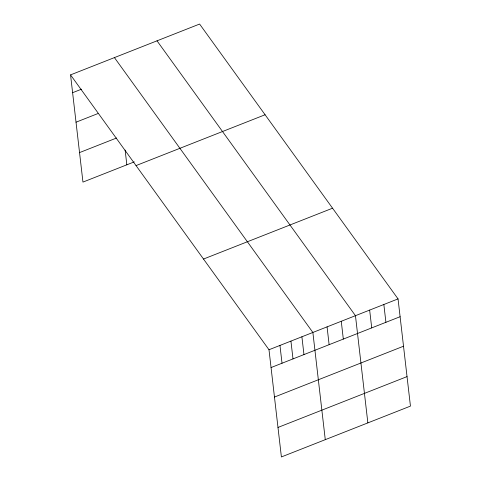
<?xml version="1.0" encoding="UTF-8"?>
<svg xmlns="http://www.w3.org/2000/svg" width="481" height="481" viewBox="0 0 481 481"><rect width="100%" height="100%" fill="white"/><g stroke="black" fill="none" stroke-linecap="round" stroke-linejoin="round"><path stroke-width="0.72" d="M70.551 74.886L199.603 24.05L398.046 298.905L410.449 406.114L281.397 456.95L268.993 349.747L70.551 74.886L82.954 182.095L134.271 161.881M72.613 92.695L81.523 89.183M76.022 122.198L97.962 113.552M79.539 152.591L116.564 138.005M136.039 165.59L265.091 114.755M203.505 259.043L332.557 208.207M268.993 349.747L398.046 298.905M271.056 367.55L400.108 316.714M274.465 397.053L403.517 346.218M277.982 427.447L407.034 376.611M157.016 40.825L355.459 315.686L367.863 422.889M114.43 57.606L312.872 332.461L325.276 439.664M383.85 304.497L385.912 322.306M369.655 310.095L371.717 327.898M341.263 321.278L343.32 339.081M327.068 326.87L329.124 344.673M301.9 336.784L303.962 354.587M290.933 341.101L292.995 358.91M279.96 345.424L282.022 363.233M125.126 150.06L126.834 164.809"/></g></svg>
